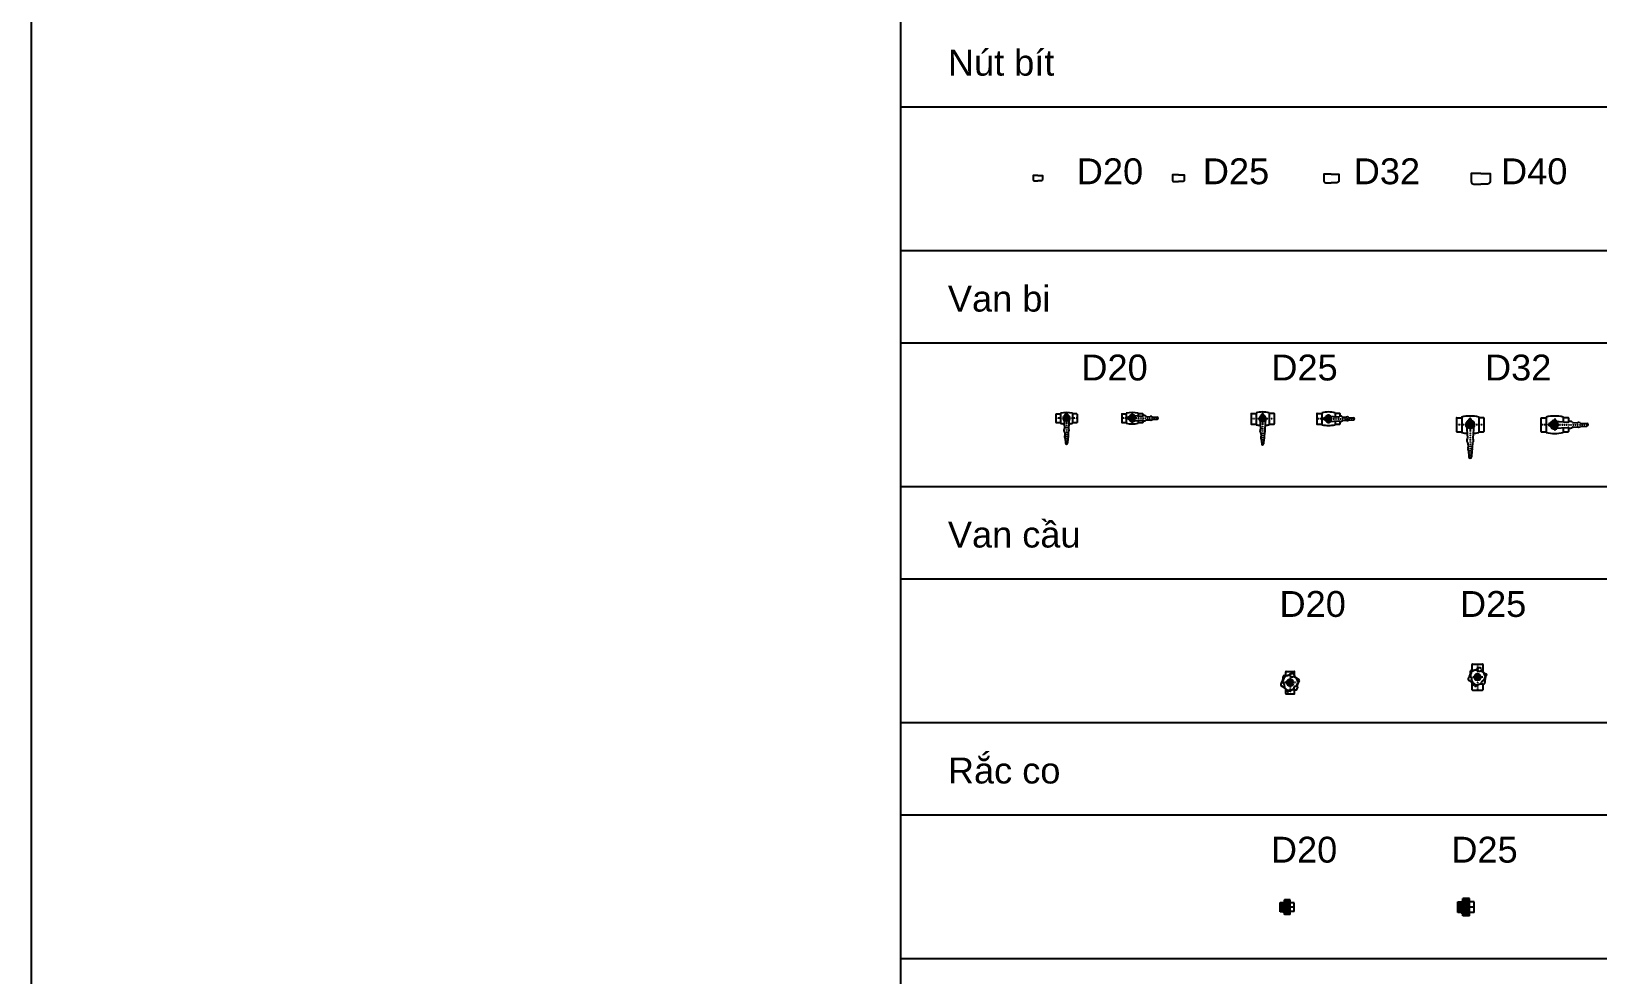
# Model space of a CAD drawing. Header units: millimetres. Extents: x 1218 to 72853, y -34712 to 16286.
# Drawn here: x 25825 to 30666, y 7460 to 10376 of the extents above; entities that cross this region are included whole.
import ezdxf

# ---------------------------------------------------------------- set-up
doc = ezdxf.new("R2010")
doc.units = ezdxf.units.MM
doc.set_wipeout_variables(frame=1)
doc.linetypes.add('CENTER2', pattern=[28.575, 19.05, -3.175, 3.175, -3.175])
doc.linetypes.add('L-0-117067$0$STRICHPUNKT2', pattern=[0.5, 0.25, -0.125, 0, -0.125])
doc.styles.get("Standard").update_dxf_attribs({"font": 'arial.ttf'})

# ---------------------------------------------------------------- blocks, each defined once
blk = doc.blocks.new('BIT-D20 PPR')
for points in [[(0, 16.7), (-14.5, 16.7), (-14.5, 3.9, 0.414214), (-10.6, 0), (0, 0)], [(0, 16.7), (14.5, 16.7), (14.5, 3.9, -0.414214), (10.6, 0), (0, 0)]]:
    blk.add_lwpolyline(points, format="xyb")
at = {"flags": 1}
blk.add_attdef('AMC', (0, 16.7), '', height=0.5, dxfattribs=at)
blk = doc.blocks.new('BIT-D25 PPR')
for points in [[(0, 20.8), (-18.1, 20.8), (-18.1, 4.9, 0.414214), (-13.2, 0), (0, 0)], [(0, 20.8), (18.1, 20.8), (18.1, 4.9, -0.414214), (13.2, 0), (0, 0)]]:
    blk.add_lwpolyline(points, format="xyb")
at = {"flags": 1}
blk.add_attdef('AMC', (0, 20.8), '', height=0.5, dxfattribs=at)
blk = doc.blocks.new('BIT-D32 PPR')
for points in [[(0, 26.7), (-23.2, 26.7), (-23.2, 6.3, 0.414214), (-16.9, 0), (0, 0)], [(0, 26.7), (23.2, 26.7), (23.2, 6.3, -0.414214), (16.9, 0), (0, 0)]]:
    blk.add_lwpolyline(points, format="xyb")
at = {"flags": 1}
blk.add_attdef('AMC', (0, 26.7), '', height=0.5, dxfattribs=at)
blk = doc.blocks.new('BIT-D40 PPR')
for points in [[(0, 33.3), (-29, 33.3), (-29, 7.9, 0.414214), (-21.1, 0), (0, 0)], [(0, 33.3), (29, 33.3), (29, 7.9, -0.414214), (21.1, 0), (0, 0)]]:
    blk.add_lwpolyline(points, format="xyb")
at = {"flags": 1}
blk.add_attdef('AMC', (0, 33.3), '', height=0.5, dxfattribs=at)
blk = doc.blocks.new('VANBIOFF-D20 PPR')
h = blk.add_hatch(color=1)
edge = h.paths.add_edge_path()
edge.add_arc((0, 0), 8.35, 0, 360)
for p, q in [((-32.5, 12.9), (-32.5, -12.9)), ((-32, 13.4), (-18.5, 13.4)), ((-18.5, 15.4), (-18.5, -15.4)), ((-8.5, 0), (-6.3, -31.9)), ((-5.4, 6.6), (-1.8, 14.1)), ((-3.8, 7.6), (-0.9, 13.7)), ((3.8, 7.6), (0.9, 13.7)), ((5.4, 6.6), (1.8, 14.1)), ((8.5, 0), (6.3, -31.9)), ((18.5, 15.4), (18.5, -15.4)), ((32, 13.4), (18.5, 13.4)), ((32.5, 12.9), (32.5, -12.9)), ((-32, -13.4), (-18.5, -13.4)), ((-5.4, -44.1), (-4.7, -54)), ((5.4, -44.1), (4.7, -54)), ((18.5, -13.4), (32, -13.4)), ((-4.1, -62.7), (-3, -77.5)), ((4.1, -62.7), (3, -77.5))]:
    blk.add_line(p, q)
at = {"color": 8, "linetype": 'L-0-117067$0$STRICHPUNKT2', "ltscale": 0.02}
for p, q in [((32.5, 0), (-32.5, 0)), ((0, 0), (0, 15.4)), ((0, 14.7), (0, -14.7)), ((0, 0), (0, -80.3))]:
    blk.add_line(p, q, dxfattribs=at)
for radius in [8.54, 8.35]:
    blk.add_circle((0, 0), radius)
for centre, radius, start, end in [((-32, 12.9), 0.5, 90, 180), ((0, -56), 73.7, 75.466, 104.534), ((0, 0), 10.4, 112.2654, 219.4641), ((0, 13.4), 2, 22.8508, 157.1492), ((0, 13.4), 1, 22.8508, 157.1492), ((0, 0), 10.4, 320.5359, 67.7346), ((32, 12.9), 0.5, 0, 90), ((-32, -12.9), 0.5, 180, 270), ((0, 56), 73.7, 255.466, 264.3204), ((-2.4, -37.8), 5.87, 140.4486, 227.7367), ((-9.2, -32.1), 3, 320.4486, 4.0927), ((-8.4, -44.3), 3, 4.0927, 47.7367), ((8.4, -44.3), 3, 132.2633, 175.9073), ((9.2, -32.1), 3, 175.9073, 219.5514), ((2.4, -37.8), 5.87, 312.2633, 39.5514), ((0, 56), 73.7, 275.6796, 284.534), ((32, -12.9), 0.5, 270, 0), ((-1.4, -58.2), 4.4, 148.0384, 220.1469), ((-7.7, -54.2), 3, 328.0384, 4.0927), ((-7, -62.9), 3, 4.0927, 40.1469), ((0, -77.3), 3, 183.8249, 356.1751), ((7, -62.9), 3, 139.8531, 175.9073), ((7.7, -54.2), 3, 175.9073, 211.9616), ((1.4, -58.2), 4.4, 319.8531, 31.9616)]:
    blk.add_arc(centre, radius, start, end)
at = {"flags": 1}
for p in [(-32.5, 0), (32.5, 0)]:
    blk.add_attdef('AMC', p, '', height=0.5, dxfattribs=at)
blk = doc.blocks.new('VANBION-D20 PPR')
h = blk.add_hatch(color=1)
edge = h.paths.add_edge_path()
edge.add_arc((0, 0), 8.35, 0, 360)
for p, q in [((-32.5, 12.9), (-32.5, -12.9)), ((-32, 13.4), (-18.5, 13.4)), ((-18.5, 15.4), (-18.5, -15.4)), ((-6.6, 5.4), (-14.1, 1.8)), ((-7.6, 3.8), (-13.7, 0.9)), ((0, 8.5), (31.9, 6.3)), ((18.5, 15.4), (18.5, 7.2)), ((32, 13.4), (18.5, 13.4)), ((32.5, 12.9), (32.5, 6.3)), ((44.1, 5.4), (54, 4.7)), ((62.7, 4.1), (77.5, 3)), ((-32, -13.4), (-18.5, -13.4)), ((-6.6, -5.4), (-14.1, -1.8)), ((-7.6, -3.8), (-13.7, -0.9)), ((0, -8.5), (31.9, -6.3)), ((18.5, -7.2), (18.5, -15.4)), ((18.5, -13.4), (32, -13.4)), ((32.5, -6.3), (32.5, -12.9)), ((44.1, -5.4), (54, -4.7)), ((62.7, -4.1), (77.5, -3))]:
    blk.add_line(p, q)
at = {"color": 8, "linetype": 'L-0-117067$0$STRICHPUNKT2', "ltscale": 0.02}
for p, q in [((32.5, 0), (-32.5, 0)), ((0, 0), (-15.4, 0)), ((0, 14.7), (0, -14.7)), ((0, 0), (80.3, 0))]:
    blk.add_line(p, q, dxfattribs=at)
for radius in [8.54, 8.35]:
    blk.add_circle((0, 0), radius)
for centre, radius, start, end in [((-32, 12.9), 0.5, 90, 180), ((0, -56), 73.7, 75.466, 104.534), ((-13.4, 0), 2, 112.8508, 247.1492), ((-13.4, 0), 1, 112.8508, 247.1492), ((0, 0), 10.4, 50.5359, 157.7346), ((32.1, 9.2), 3, 265.9073, 309.5514), ((32, 12.9), 0.5, 0, 90), ((37.8, 2.4), 5.87, 42.2633, 129.5514), ((44.3, 8.4), 3, 222.2633, 265.9073), ((54.2, 7.7), 3, 265.9073, 301.9616), ((58.2, 1.4), 4.4, 49.8531, 121.9616), ((62.9, 7), 3, 229.8531, 265.9073), ((77.3, 0), 3, 273.8249, 86.1751), ((-32, -12.9), 0.5, 180, 270), ((0, 56), 73.7, 255.466, 284.534), ((0, 0), 10.4, 202.2654, 309.4641), ((32.1, -9.2), 3, 50.4486, 94.0927), ((32, -12.9), 0.5, 270, 0), ((37.8, -2.4), 5.87, 230.4486, 317.7367), ((44.3, -8.4), 3, 94.0927, 137.7367), ((54.2, -7.7), 3, 58.0384, 94.0927), ((58.2, -1.4), 4.4, 238.0384, 310.1469), ((62.9, -7), 3, 94.0927, 130.1469)]:
    blk.add_arc(centre, radius, start, end)
at = {"flags": 1}
for p in [(-32.5, 0), (32.5, 0)]:
    blk.add_attdef('AMC', p, '', height=0.5, dxfattribs=at)
blk = doc.blocks.new('VANBIOFF-D25 PPR')
h = blk.add_hatch(color=1)
edge = h.paths.add_edge_path()
edge.add_arc((0, 0), 8.35, 0, 360)
for p, q in [((-35.5, 16.2), (-35.5, -16.2)), ((-35, 16.7), (-20.5, 16.7)), ((-20.5, 18.6), (-20.5, -18.6)), ((-8.5, 0), (-6.3, -31.9)), ((-5.4, 6.6), (-1.8, 14.1)), ((-3.8, 7.6), (-0.9, 13.7)), ((3.8, 7.6), (0.9, 13.7)), ((5.4, 6.6), (1.8, 14.1)), ((8.5, 0), (6.3, -31.9)), ((20.5, 18.6), (20.5, -18.6)), ((35, 16.7), (20.5, 16.7)), ((35.5, 16.2), (35.5, -16.2)), ((-35, -16.7), (-20.5, -16.7)), ((-5.4, -44.1), (-4.7, -54)), ((5.4, -44.1), (4.7, -54)), ((20.5, -16.7), (35, -16.7)), ((-4.1, -62.7), (-3, -77.5)), ((4.1, -62.7), (3, -77.5))]:
    blk.add_line(p, q)
at = {"color": 8, "linetype": 'L-0-117067$0$STRICHPUNKT2', "ltscale": 0.02}
for p, q in [((35.5, 0), (-35.5, 0)), ((0, 0), (0, 15.4)), ((0, 14.7), (0, -14.7)), ((0, 0), (0, -80.3))]:
    blk.add_line(p, q, dxfattribs=at)
for radius in [8.54, 8.35]:
    blk.add_circle((0, 0), radius)
for centre, radius, start, end in [((-35, 16.2), 0.5, 90, 180), ((0, -71), 91.9, 77.1068, 102.8932), ((0, 0), 10.4, 112.2654, 219.4641), ((0, 13.4), 2, 22.8508, 157.1492), ((0, 13.4), 1, 22.8508, 157.1492), ((0, 0), 10.4, 320.5359, 67.7346), ((35, 16.2), 0.5, 0, 90), ((-35, -16.2), 0.5, 180, 270), ((0, 71), 91.9, 257.1068, 265.5906), ((-2.4, -37.8), 5.87, 140.4486, 227.7367), ((-9.2, -32.1), 3, 320.4486, 4.0927), ((-8.4, -44.3), 3, 4.0927, 47.7367), ((8.4, -44.3), 3, 132.2633, 175.9073), ((9.2, -32.1), 3, 175.9073, 219.5514), ((2.4, -37.8), 5.87, 312.2633, 39.5514), ((0, 71), 91.9, 274.4094, 282.8932), ((35, -16.2), 0.5, 270, 0), ((-1.4, -58.2), 4.4, 148.0384, 220.1469), ((-7.7, -54.2), 3, 328.0384, 4.0927), ((-7, -62.9), 3, 4.0927, 40.1469), ((0, -77.3), 3, 183.8249, 356.1751), ((7, -62.9), 3, 139.8531, 175.9073), ((7.7, -54.2), 3, 175.9073, 211.9616), ((1.4, -58.2), 4.4, 319.8531, 31.9616)]:
    blk.add_arc(centre, radius, start, end)
at = {"flags": 1}
for p in [(-35.5, 0), (35.5, 0)]:
    blk.add_attdef('AMC', p, '', height=0.5, dxfattribs=at)
blk = doc.blocks.new('VANBION-D25 PPR')
h = blk.add_hatch(color=1)
edge = h.paths.add_edge_path()
edge.add_arc((0, 0), 8.35, 0, 360)
for p, q in [((-35.5, 16.2), (-35.5, -16.2)), ((-35, 16.7), (-20.5, 16.7)), ((-20.5, 18.6), (-20.5, -18.6)), ((-6.6, 5.4), (-14.1, 1.8)), ((-7.6, 3.8), (-13.7, 0.9)), ((0, 8.5), (31.9, 6.3)), ((20.5, 18.6), (20.5, 7.1)), ((35, 16.7), (20.5, 16.7)), ((35.5, 16.2), (35.5, 7.8)), ((44.1, 5.4), (54, 4.7)), ((62.7, 4.1), (77.5, 3)), ((-35, -16.7), (-20.5, -16.7)), ((-6.6, -5.4), (-14.1, -1.8)), ((-7.6, -3.8), (-13.7, -0.9)), ((0, -8.5), (31.9, -6.3)), ((20.5, -7.1), (20.5, -18.6)), ((20.5, -16.7), (35, -16.7)), ((35.5, -7.8), (35.5, -16.2)), ((44.1, -5.4), (54, -4.7)), ((62.7, -4.1), (77.5, -3))]:
    blk.add_line(p, q)
at = {"color": 8, "linetype": 'L-0-117067$0$STRICHPUNKT2', "ltscale": 0.02}
for p, q in [((35.5, 0), (-35.5, 0)), ((0, 0), (-15.4, 0)), ((0, 14.7), (0, -14.7)), ((0, 0), (80.3, 0))]:
    blk.add_line(p, q, dxfattribs=at)
for radius in [8.54, 8.35]:
    blk.add_circle((0, 0), radius)
for centre, radius, start, end in [((-35, 16.2), 0.5, 90, 180), ((0, -71), 91.9, 77.1068, 102.8932), ((-13.4, 0), 2, 112.8508, 247.1492), ((-13.4, 0), 1, 112.8508, 247.1492), ((0, 0), 10.4, 50.5359, 157.7346), ((32.1, 9.2), 3, 265.9073, 309.5514), ((37.8, 2.4), 5.87, 42.2633, 129.5514), ((35, 16.2), 0.5, 0, 90), ((44.3, 8.4), 3, 222.2633, 265.9073), ((54.2, 7.7), 3, 265.9073, 301.9616), ((58.2, 1.4), 4.4, 49.8531, 121.9616), ((62.9, 7), 3, 229.8531, 265.9073), ((77.3, 0), 3, 273.8249, 86.1751), ((-35, -16.2), 0.5, 180, 270), ((0, 71), 91.9, 257.1068, 282.8932), ((0, 0), 10.4, 202.2654, 309.4641), ((32.1, -9.2), 3, 50.4486, 94.0927), ((37.8, -2.4), 5.87, 230.4486, 317.7367), ((35, -16.2), 0.5, 270, 0), ((44.3, -8.4), 3, 94.0927, 137.7367), ((54.2, -7.7), 3, 58.0384, 94.0927), ((58.2, -1.4), 4.4, 238.0384, 310.1469), ((62.9, -7), 3, 94.0927, 130.1469)]:
    blk.add_arc(centre, radius, start, end)
at = {"flags": 1}
for p in [(-35.5, 0), (35.5, 0)]:
    blk.add_attdef('AMC', p, '', height=0.5, dxfattribs=at)
blk = doc.blocks.new('VANBIOFF-D32 PPR')
h = blk.add_hatch(color=1)
edge = h.paths.add_edge_path()
edge.add_arc((0, 0), 10.7, 0, 360)
for p, q in [((-42.5, 20.5), (-42.5, -20.5)), ((-41.5, 21.5), (-26.3, 21.5)), ((-26.3, 23.9), (-26.3, -23.9)), ((-11, 0), (-8, -41)), ((-6.9, 8.5), (-2.4, 18.2)), ((-4.9, 9.8), (-1.2, 17.7)), ((4.9, 9.8), (1.2, 17.7)), ((6.9, 8.5), (2.4, 18.2)), ((11, 0), (8, -41)), ((26.3, 23.9), (26.3, -23.9)), ((41.5, 21.5), (26.3, 21.5)), ((42.5, 20.5), (42.5, -20.5)), ((-41.5, -21.5), (-26.3, -21.5)), ((26.3, -21.5), (41.5, -21.5)), ((-6.9, -56.7), (-6, -69.4)), ((-5.2, -80.6), (-3.8, -99.6)), ((5.2, -80.6), (3.8, -99.6)), ((6.9, -56.7), (6, -69.4))]:
    blk.add_line(p, q)
at = {"color": 8, "linetype": 'L-0-117067$0$STRICHPUNKT2', "ltscale": 0.02}
for p, q in [((42.5, 0), (-42.5, 0)), ((0, 0), (0, 19.7)), ((0, 18.9), (0, -18.9)), ((0, 0), (0, -103.2))]:
    blk.add_line(p, q, dxfattribs=at)
for radius in [11, 10.7]:
    blk.add_circle((0, 0), radius)
for centre, radius, start, end in [((-41.5, 20.5), 1, 90, 180), ((0, -91.1), 118, 77.1068, 102.8932), ((0, 0), 13.4, 112.2654, 219.4641), ((0, 17.2), 2.57, 22.8508, 157.1492), ((0, 17.2), 1.28, 22.8508, 157.1492), ((0, 0), 13.4, 320.5359, 67.7346), ((41.5, 20.5), 1, 0, 90), ((-41.5, -20.5), 1, 180, 270), ((0, 91.1), 118, 257.1068, 265.5906), ((-3.1, -48.5), 7.54, 140.4486, 227.7367), ((-11.9, -41.3), 3.85, 320.4486, 4.0927), ((11.9, -41.3), 3.85, 175.9073, 219.5514), ((3.1, -48.5), 7.54, 312.2633, 39.5514), ((0, 91.1), 118, 274.4094, 282.8932), ((41.5, -20.5), 1, 270, 0), ((-10.8, -56.9), 3.85, 4.0927, 47.7367), ((-1.8, -74.7), 5.65, 148.0384, 220.1469), ((-9.8, -69.7), 3.85, 328.0384, 4.0927), ((-9, -80.8), 3.85, 4.0927, 40.1469), ((9, -80.8), 3.85, 139.8531, 175.9073), ((9.8, -69.7), 3.85, 175.9073, 211.9616), ((1.8, -74.7), 5.65, 319.8531, 31.9616), ((10.8, -56.9), 3.85, 132.2633, 175.9073), ((0, -99.3), 3.85, 183.8249, 356.1751)]:
    blk.add_arc(centre, radius, start, end)
at = {"flags": 1}
for p in [(-42.5, 0), (42.5, 0)]:
    blk.add_attdef('AMC', p, '', height=0.5, dxfattribs=at)
blk = doc.blocks.new('VANBION-D32 PPR')
h = blk.add_hatch(color=1)
edge = h.paths.add_edge_path()
edge.add_arc((0, 0), 10.7, 0, 360)
for p, q in [((-42.5, 20.5), (-42.5, -20.5)), ((-41.5, 21.5), (-26.3, 21.5)), ((-26.3, 23.9), (-26.3, -23.9)), ((-8.5, 6.9), (-18.2, 2.4)), ((-9.8, 4.9), (-17.7, 1.2)), ((0, 11), (41, 8)), ((26.3, 23.9), (26.3, 9.1)), ((41.5, 21.5), (26.3, 21.5)), ((42.5, 20.5), (42.5, 8.2)), ((56.7, 6.9), (69.4, 6)), ((80.6, 5.2), (99.6, 3.8)), ((-41.5, -21.5), (-26.3, -21.5)), ((-8.5, -6.9), (-18.2, -2.4)), ((-9.8, -4.9), (-17.7, -1.2)), ((0, -11), (41, -8)), ((26.3, -9.1), (26.3, -23.9)), ((26.3, -21.5), (41.5, -21.5)), ((42.5, -8.2), (42.5, -20.5)), ((56.7, -6.9), (69.4, -6)), ((80.6, -5.2), (99.6, -3.8))]:
    blk.add_line(p, q)
at = {"color": 8, "linetype": 'L-0-117067$0$STRICHPUNKT2', "ltscale": 0.02}
for p, q in [((42.5, 0), (-42.5, 0)), ((0, 0), (-19.7, 0)), ((0, 18.9), (0, -18.9)), ((0, 0), (103.2, 0))]:
    blk.add_line(p, q, dxfattribs=at)
for radius in [11, 10.7]:
    blk.add_circle((0, 0), radius)
for centre, radius, start, end in [((-41.5, 20.5), 1, 90, 180), ((0, -91.1), 118, 77.1068, 102.8932), ((-17.2, 0), 2.57, 112.8508, 247.1492), ((-17.2, 0), 1.28, 112.8508, 247.1492), ((0, 0), 13.4, 50.5359, 157.7346), ((41.3, 11.9), 3.85, 265.9073, 309.5514), ((41.5, 20.5), 1, 0, 90), ((48.5, 3.1), 7.54, 42.2633, 129.5514), ((56.9, 10.8), 3.85, 222.2633, 265.9073), ((69.7, 9.8), 3.85, 265.9073, 301.9616), ((74.7, 1.8), 5.65, 49.8531, 121.9616), ((80.8, 9), 3.85, 229.8531, 265.9073), ((99.3, 0), 3.85, 273.8249, 86.1751), ((-41.5, -20.5), 1, 180, 270), ((0, 91.1), 118, 257.1068, 282.8932), ((0, 0), 13.4, 202.2654, 309.4641), ((41.3, -11.9), 3.85, 50.4486, 94.0927), ((41.5, -20.5), 1, 270, 0), ((48.5, -3.1), 7.54, 230.4486, 317.7367), ((56.9, -10.8), 3.85, 94.0927, 137.7367), ((69.7, -9.8), 3.85, 58.0384, 94.0927), ((74.7, -1.8), 5.65, 238.0384, 310.1469), ((80.8, -9), 3.85, 94.0927, 130.1469)]:
    blk.add_arc(centre, radius, start, end)
at = {"flags": 1}
for p in [(-42.5, 0), (42.5, 0)]:
    blk.add_attdef('AMC', p, '', height=0.5, dxfattribs=at)
blk = doc.blocks.new('VANCAU-D20 PPR')
h = blk.add_hatch(color=1)
edge = h.paths.add_edge_path()
edge.add_arc((0, 0), 10.5, 0, 360)
for p, q in [((-34.5, 12.4), (-34.5, -12.4)), ((-33.5, 13.4), (-20.4, 13.4)), ((21.6, 13.4), (33.5, 13.4)), ((34.5, 12.4), (34.5, -12.4)), ((-33.5, -13.4), (-22.2, -13.4)), ((21.1, -13.4), (33.5, -13.4))]:
    blk.add_line(p, q)
at = {"color": 8, "linetype": 'L-0-117067$0$STRICHPUNKT2', "ltscale": 0.02}
for p, q in [((34.5, 0), (-34.5, 0)), ((0, -17.5), (0, 17.5))]:
    blk.add_line(p, q, dxfattribs=at)
blk.add_circle((0, 0), 10.5)
for centre, radius, start, end in [((-33.5, 12.4), 1, 90, 180), ((-25.7, 6.9), 2.9, 113.6778, 218.7746), ((-50.8, -12.3), 28.7, 352.5873, 37.1296), ((-38.9, 37), 30, 293.6778, 337.0641), ((-6.2, 1.5), 17.3, 99.677, 228.6657), ((-6.2, 23.2), 5.5, 49.3889, 157.0641), ((-6.2, 23.2), 5.5, 237.9323, 337.0641), ((14.8, 50.2), 28.7, 232.5873, 277.1296), ((4.4, 4.7), 17.3, 339.677, 108.6657), ((18.8, 18.8), 2.9, 353.6778, 98.7746), ((51.5, 15.2), 30, 173.6778, 217.0641), ((33.5, 12.4), 1, 0, 90), ((-33.5, -12.4), 1, 180, 270), ((-17, -17), 5.5, 169.3889, 277.0641), ((-17, -17), 5.5, 357.9323, 97.0641), ((-12.6, -52.2), 30, 53.6778, 97.0641), ((1.8, -6.1), 17.3, 219.677, 348.6657), ((6.9, -25.7), 2.9, 233.6778, 338.7746), ((36, -37.9), 28.7, 112.5873, 157.1296), ((23.2, -6.2), 5.5, 117.9323, 217.0641), ((23.2, -6.2), 5.5, 289.3889, 37.0641), ((33.5, -12.4), 1, 270, 0)]:
    blk.add_arc(centre, radius, start, end)
at = {"flags": 1}
for p in [(-34.5, 0), (34.5, 0)]:
    blk.add_attdef('AMC', p, '', height=0.5, dxfattribs=at)
blk = doc.blocks.new('VANCAU-D25 PPR')
h = blk.add_hatch(color=1)
edge = h.paths.add_edge_path()
edge.add_arc((0, 0), 10.5, 0, 360)
for p, q in [((-40, 15.7), (-40, -15.7)), ((-39, 16.7), (-16.8, 16.7)), ((21.5, 16.7), (39, 16.7)), ((40, 15.7), (40, -15.7)), ((-22.5, -16.7), (-39, -16.7)), ((39, -16.7), (16.7, -16.7))]:
    blk.add_line(p, q)
at = {"color": 8, "linetype": 'L-0-117067$0$STRICHPUNKT2', "ltscale": 0.02}
for p, q in [((40, 0), (-40, 0)), ((0, -17.5), (0, 17.5))]:
    blk.add_line(p, q, dxfattribs=at)
blk.add_circle((0, 0), 10.5)
for centre, radius, start, end in [((-39, 15.7), 1, 90, 180), ((-25.7, 6.9), 2.9, 113.6778, 218.7746), ((-50.8, -12.3), 28.7, 352.5873, 37.1296), ((-38.9, 37), 30, 293.6778, 337.0641), ((-6.2, 1.5), 17.3, 99.677, 228.6657), ((-6.2, 23.2), 5.5, 49.3889, 157.0641), ((-6.2, 23.2), 5.5, 237.9323, 337.0641), ((14.8, 50.2), 28.7, 232.5873, 277.1296), ((4.4, 4.7), 17.3, 339.677, 108.6657), ((18.8, 18.8), 2.9, 353.6778, 98.7746), ((51.5, 15.2), 30, 173.6778, 217.0641), ((39, 15.7), 1, 0, 90), ((-39, -15.7), 1, 180, 270), ((-17, -17), 5.5, 169.3889, 277.0641), ((-17, -17), 5.5, 357.9323, 97.0641), ((-12.6, -52.2), 30, 53.6778, 97.0641), ((1.8, -6.1), 17.3, 219.677, 348.6657), ((6.9, -25.7), 2.9, 233.6778, 338.7746), ((36, -37.9), 28.7, 112.5873, 157.1296), ((23.2, -6.2), 5.5, 117.9323, 217.0641), ((23.2, -6.2), 5.5, 289.3889, 37.0641), ((39, -15.7), 1, 270, 0)]:
    blk.add_arc(centre, radius, start, end)
at = {"flags": 1}
for p in [(-40, 0), (40, 0)]:
    blk.add_attdef('AMC', p, '', height=0.5, dxfattribs=at)
blk = doc.blocks.new('RACCO-D20 PPR')
at = {"color": 8}
blk.add_wipeout([(21.1, -13.7), (8.6, -13.7), (8.6, -23), (-8.8, -23), (-8.8, -17.6), (-9.4, -18.2), (-10, -17.5), (-10, -14.5), (-21.4, -14.5), (-21.4, 14.1), (-10, 14.1), (-10, 15.9), (-9.4, 16.5), (-8.8, 16), (-8.8, 22.5), (8.6, 22.5), (8.6, 13.3), (21.1, 13.3)], dxfattribs=at)
for p, q in [((-21.4, 14.1), (-10, 14.1)), ((-21.4, -14.5), (-21.4, 14.1)), ((-10, 15.9), (-9.4, 16.5)), ((-10, 15.9), (-10, 14.1)), ((-8.8, 16), (-9.4, 16.5)), ((-8.8, -23), (-8.8, 22.5)), ((8.6, 22.5), (-8.8, 22.5)), ((-8.8, 22.5), (-8.8, 22.5)), ((8.6, -23), (8.6, 22.5)), ((21.1, 13.3), (8.6, 13.3)), ((21.1, -13.7), (21.1, 13.3)), ((-10, -14.5), (-21.4, -14.5)), ((-10, -17.5), (-10, -14.5)), ((-10, -17.5), (-9.4, -18.2)), ((-8.8, -17.6), (-9.4, -18.2)), ((8.6, -23), (-8.8, -23)), ((21.1, -13.7), (8.6, -13.7))]:
    blk.add_line(p, q)
for p, q in [((-20.1, 12.3), (-11.2, 12.3)), ((-20.1, 11.2), (-11.2, 11.2)), ((-20, 8.5), (-11.3, 8.5)), ((-20, 7.4), (-11.3, 7.4)), ((-20, 4.6), (-11.3, 4.6)), ((-20, 3.4), (-11.3, 3.4)), ((-20, 0.4), (-11.3, 0.4)), ((-20, 0.4), (-11.3, 0.4)), ((-20, 0.4), (-11.3, 0.4)), ((-10, 15.9), (-8.8, -0.2)), ((-10, -14.5), (-10, 14.1)), ((-9.4, 16.5), (-8.8, 9)), ((-7.9, 21.7), (7.5, 21.7)), ((-7.9, 20.9), (7.5, 20.9)), ((-7.8, 19.1), (7.4, 19.1)), ((-7.8, 18.2), (7.4, 18.2)), ((-7.7, 15.9), (7.4, 15.9)), ((-7.7, 14.9), (7.4, 14.9)), ((-7.7, 12.3), (7.4, 12.3)), ((-7.7, 11.2), (7.4, 11.2)), ((-7.7, 8.5), (7.3, 8.5)), ((-7.7, 7.4), (7.3, 7.4)), ((-7.7, 4.6), (7.3, 4.6)), ((-7.7, 3.4), (7.3, 3.4)), ((-7.6, 0.4), (7.3, 0.4)), ((-7.6, 0.4), (7.3, 0.4)), ((-7.6, 0.4), (7.3, 0.4)), ((-20.1, -11.6), (-11.2, -11.6)), ((-20.1, -12.7), (-11.2, -12.7)), ((-20, -0.8), (-11.3, -0.8)), ((-20, -0.8), (-11.3, -0.8)), ((-20, -0.8), (-11.3, -0.8)), ((-20, -3.8), (-11.3, -3.8)), ((-20, -5), (-11.3, -5)), ((-20, -7.8), (-11.3, -7.8)), ((-20, -8.9), (-11.3, -8.9)), ((-7.9, -21.3), (7.5, -21.3)), ((-7.9, -22.1), (7.5, -22.1)), ((-7.8, -18.6), (7.4, -18.6)), ((-7.8, -19.5), (7.4, -19.5)), ((-7.7, -3.8), (7.3, -3.8)), ((-7.7, -5), (7.3, -5)), ((-7.7, -7.8), (7.3, -7.8)), ((-7.7, -8.9), (7.3, -8.9)), ((-7.7, -11.6), (7.4, -11.6)), ((-7.7, -12.7), (7.4, -12.7)), ((-7.7, -15.3), (7.4, -15.3)), ((-7.7, -16.3), (7.4, -16.3)), ((-7.6, -0.8), (7.3, -0.8)), ((-7.6, -0.8), (7.3, -0.8)), ((-7.6, -0.8), (7.3, -0.8))]:
    blk.add_line(p, q, dxfattribs=at)
at = {"linetype": 'CENTER2'}
for p, q in [((-20, 0.4), (-11.3, 0.4)), ((-7.6, 0.4), (7.3, 0.4)), ((21.1, -0.2), (-21.4, -0.2)), ((-20, -0.8), (-11.3, -0.8)), ((-7.6, -0.8), (7.3, -0.8))]:
    blk.add_line(p, q, dxfattribs=at)
at = {"color": 8}
for centre, radius, start, end in [((-20.1, 11.7), 0.541, 90, 270), ((-20, 8), 0.58, 90, 270), ((-20, 4), 0.58, 90, 270), ((-20, -0.2), 0.618, 90, 270), ((-20, -0.2), 0.618, 90, 270), ((-11.3, 8), 0.58, 270, 90), ((-11.3, 4), 0.58, 270, 90), ((-11.3, -0.2), 0.618, 270, 90), ((-11.3, -0.2), 0.618, 270, 90), ((-11.3, -0.2), 0.618, 270, 90), ((-11.3, -0.2), 0.618, 270, 90), ((-11.3, -0.2), 0.618, 270, 90), ((-11.3, -0.2), 0.618, 270, 90), ((-11.2, 11.7), 0.541, 270, 90), ((-7.9, 21.3), 0.386, 90, 270), ((-7.8, 18.6), 0.464, 90, 270), ((-7.7, 15.4), 0.502, 90, 270), ((-7.7, 11.7), 0.541, 90, 270), ((-7.7, 8), 0.58, 90, 270), ((-7.7, 4), 0.58, 90, 270), ((-7.6, -0.2), 0.618, 90, 270), ((-7.6, -0.2), 0.618, 90, 270), ((7.3, 8), 0.58, 270, 90), ((7.3, 4), 0.58, 270, 90), ((7.3, -0.2), 0.618, 270, 90), ((7.3, -0.2), 0.618, 270, 90), ((7.3, -0.2), 0.618, 270, 90), ((7.3, -0.2), 0.618, 270, 90), ((7.3, -0.2), 0.618, 270, 90), ((7.3, -0.2), 0.618, 270, 90), ((7.4, 18.6), 0.464, 270, 90), ((7.4, 15.4), 0.502, 270, 90), ((7.4, 11.7), 0.541, 270, 90), ((7.5, 21.3), 0.386, 270, 90), ((-20, -4.4), 0.58, 90, 270), ((-20, -8.4), 0.58, 90, 270), ((-20.1, -12.1), 0.541, 90, 270), ((-11.3, -4.4), 0.58, 270, 90), ((-11.3, -8.4), 0.58, 270, 90), ((-11.2, -12.1), 0.541, 270, 90), ((-7.7, -4.4), 0.58, 90, 270), ((-7.7, -8.4), 0.58, 90, 270), ((-7.7, -12.1), 0.541, 90, 270), ((-7.7, -15.8), 0.502, 90, 270), ((-7.8, -19), 0.464, 90, 270), ((-7.9, -21.7), 0.386, 90, 270), ((7.3, -4.4), 0.58, 270, 90), ((7.3, -8.4), 0.58, 270, 90), ((7.4, -12.1), 0.541, 270, 90), ((7.4, -15.8), 0.502, 270, 90), ((7.4, -19), 0.464, 270, 90), ((7.5, -21.7), 0.386, 270, 90)]:
    blk.add_arc(centre, radius, start, end, dxfattribs=at)
at = {"linetype": 'CENTER2'}
for centre in [(-20, -0.2), (-20, -0.2), (-7.6, -0.2), (-7.6, -0.2)]:
    blk.add_arc(centre, 0.618, 90, 270, dxfattribs=at)
at = {"color": 8, "width": 0.7}
blk.add_text('Ø20(DN15)', height=1.88, dxfattribs=at).set_placement((10.1, -1))
at = {"flags": 1}
for p in [(-21.4, -0.2), (21.1, -0.2)]:
    blk.add_attdef('AMC', p, '', height=0.5, dxfattribs=at)
blk = doc.blocks.new('RACCO-D25 PPR')
at = {"color": 8}
blk.add_wipeout([(25.2, -16), (10.3, -16), (10.3, -27), (-10.3, -27), (-10.3, -20.6), (-11, -21.3), (-11.8, -20.5), (-11.8, -16.9), (-25.2, -16.9), (-25.2, 16.9), (-11.8, 16.9), (-11.8, 19.1), (-11, 19.8), (-10.3, 19.2), (-10.3, 27), (10.3, 27), (10.3, 16), (25.2, 16)], dxfattribs=at)
for p, q in [((-25.2, 16.9), (-11.8, 16.9)), ((-25.2, -16.9), (-25.2, 16.9)), ((-11.8, 19.1), (-11, 19.8)), ((-11.8, 19.1), (-11.8, 16.9)), ((-10.3, 19.2), (-11, 19.8)), ((-10.3, -27), (-10.3, 27)), ((10.3, 27), (-10.3, 27)), ((-10.3, 27), (-10.3, 27)), ((10.3, -27), (10.3, 27)), ((25.2, 16), (10.3, 16)), ((25.2, -16), (25.2, 16)), ((-11.8, -16.9), (-25.2, -16.9)), ((-11.8, -20.5), (-11.8, -16.9)), ((-11.8, -20.5), (-11, -21.3)), ((-10.3, -20.6), (-11, -21.3)), ((10.3, -27), (-10.3, -27)), ((25.2, -16), (10.3, -16))]:
    blk.add_line(p, q)
at = {"linetype": 'CENTER2'}
for p, q in [((25.2, 0), (-25.2, 0)), ((-23.6, 0.7), (-13.2, 0.7)), ((-8.9, 0.7), (8.8, 0.7)), ((-23.6, -0.7), (-13.2, -0.7)), ((-8.9, -0.7), (8.8, -0.7))]:
    blk.add_line(p, q, dxfattribs=at)
at = {"color": 8}
for p, q in [((-23.7, 14.8), (-13.2, 14.8)), ((-23.7, 13.5), (-13.2, 13.5)), ((-23.6, 10.4), (-13.2, 10.4)), ((-23.6, 9), (-13.2, 9)), ((-23.6, 5.7), (-13.2, 5.7)), ((-23.6, 4.3), (-13.2, 4.3)), ((-23.6, 0.7), (-13.2, 0.7)), ((-23.6, 0.7), (-13.2, 0.7)), ((-23.6, 0.7), (-13.2, 0.7)), ((-11.8, 19.1), (-10.3, 0)), ((-11.8, -16.9), (-11.8, 16.9)), ((-11, 19.8), (-10.3, 10.9)), ((-9.2, 25.9), (9.1, 25.9)), ((-9.2, 25), (9.1, 25)), ((-9.1, 22.9), (9, 22.9)), ((-9.1, 21.8), (9, 21.8)), ((-9, 19.1), (8.9, 19.1)), ((-9, 17.9), (8.9, 17.9)), ((-9, 14.8), (8.9, 14.8)), ((-9, 13.5), (8.9, 13.5)), ((-8.9, 10.4), (8.8, 10.4)), ((-8.9, 9), (8.8, 9)), ((-8.9, 5.7), (8.8, 5.7)), ((-8.9, 4.3), (8.8, 4.3)), ((-8.9, 0.7), (8.8, 0.7)), ((-8.9, 0.7), (8.8, 0.7)), ((-8.9, 0.7), (8.8, 0.7)), ((-23.7, -13.5), (-13.2, -13.5)), ((-23.7, -14.8), (-13.2, -14.8)), ((-23.6, -0.7), (-13.2, -0.7)), ((-23.6, -0.7), (-13.2, -0.7)), ((-23.6, -0.7), (-13.2, -0.7)), ((-23.6, -4.3), (-13.2, -4.3)), ((-23.6, -5.7), (-13.2, -5.7)), ((-23.6, -9), (-13.2, -9)), ((-23.6, -10.4), (-13.2, -10.4)), ((-9.2, -25), (9.1, -25)), ((-9.2, -25.9), (9.1, -25.9)), ((-9.1, -21.8), (9, -21.8)), ((-9.1, -22.9), (9, -22.9)), ((-9, -13.5), (8.9, -13.5)), ((-9, -14.8), (8.9, -14.8)), ((-9, -17.9), (8.9, -17.9)), ((-9, -19.1), (8.9, -19.1)), ((-8.9, -0.7), (8.8, -0.7)), ((-8.9, -0.7), (8.8, -0.7)), ((-8.9, -0.7), (8.8, -0.7)), ((-8.9, -4.3), (8.8, -4.3)), ((-8.9, -5.7), (8.8, -5.7)), ((-8.9, -9), (8.8, -9)), ((-8.9, -10.4), (8.8, -10.4))]:
    blk.add_line(p, q, dxfattribs=at)
for centre, radius, start, end in [((-23.7, 14.1), 0.641, 90, 270), ((-23.6, 9.7), 0.687, 90, 270), ((-23.6, 5), 0.687, 90, 270), ((-23.6, 0), 0.733, 90, 270), ((-23.6, 0), 0.733, 90, 270), ((-13.2, 14.1), 0.641, 270, 90), ((-13.2, 9.7), 0.687, 270, 90), ((-13.2, 5), 0.687, 270, 90), ((-13.2, 0), 0.733, 270, 90), ((-13.2, 0), 0.733, 270, 90), ((-13.2, 0), 0.733, 270, 90), ((-13.2, 0), 0.733, 270, 90), ((-13.2, 0), 0.733, 270, 90), ((-13.2, 0), 0.733, 270, 90), ((-9.2, 25.5), 0.458, 90, 270), ((-9.1, 22.3), 0.55, 90, 270), ((-9, 18.5), 0.595, 90, 270), ((-9, 14.1), 0.641, 90, 270), ((-8.9, 9.7), 0.687, 90, 270), ((-8.9, 5), 0.687, 90, 270), ((-8.9, 0), 0.733, 90, 270), ((-8.9, 0), 0.733, 90, 270), ((8.8, 9.7), 0.687, 270, 90), ((8.8, 5), 0.687, 270, 90), ((8.8, 0), 0.733, 270, 90), ((8.8, 0), 0.733, 270, 90), ((8.8, 0), 0.733, 270, 90), ((8.8, 0), 0.733, 270, 90), ((8.8, 0), 0.733, 270, 90), ((8.8, 0), 0.733, 270, 90), ((8.9, 18.5), 0.595, 270, 90), ((8.9, 14.1), 0.641, 270, 90), ((9, 22.3), 0.55, 270, 90), ((9.1, 25.5), 0.458, 270, 90), ((-23.6, -5), 0.687, 90, 270), ((-23.6, -9.7), 0.687, 90, 270), ((-23.7, -14.1), 0.641, 90, 270), ((-13.2, -5), 0.687, 270, 90), ((-13.2, -9.7), 0.687, 270, 90), ((-13.2, -14.1), 0.641, 270, 90), ((-8.9, -5), 0.687, 90, 270), ((-8.9, -9.7), 0.687, 90, 270), ((-9, -14.1), 0.641, 90, 270), ((-9, -18.5), 0.595, 90, 270), ((-9.1, -22.3), 0.55, 90, 270), ((-9.2, -25.5), 0.458, 90, 270), ((8.8, -5), 0.687, 270, 90), ((8.8, -9.7), 0.687, 270, 90), ((8.9, -14.1), 0.641, 270, 90), ((8.9, -18.5), 0.595, 270, 90), ((9, -22.3), 0.55, 270, 90), ((9.1, -25.5), 0.458, 270, 90)]:
    blk.add_arc(centre, radius, start, end, dxfattribs=at)
at = {"linetype": 'CENTER2'}
for centre in [(-23.6, 0), (-23.6, 0), (-8.9, 0), (-8.9, 0)]:
    blk.add_arc(centre, 0.733, 90, 270, dxfattribs=at)
at = {"color": 8, "width": 0.7}
blk.add_text('Ø25(DN20)', height=2.23, dxfattribs=at).set_placement((12.2, -0.9))
at = {"flags": 1}
for p in [(-25.2, 0), (25.2, 0)]:
    blk.add_attdef('AMC', p, '', height=0.5, dxfattribs=at)

msp = doc.modelspace()

# ---------------------------------------------------------------- linework, layer by layer
for p, q in [((28512.3, 4681), (28512.3, 15109.4)), ((28512.3, 10142.7), (33567.5, 10142.7)), ((28512.3, 9698.2), (33567.5, 9698.2)), ((28512.3, 9413.4), (33567.5, 9413.4)), ((28512.3, 8968.9), (33567.5, 8968.9)), ((28512.3, 8684), (33567.5, 8684)), ((28512.3, 8239.5), (33567.5, 8239.5)), ((28512.3, 7954.7), (33567.5, 7954.7)), ((28512.3, 7510.2), (33567.5, 7510.2))]:
    msp.add_line(p, q)
msp.add_lwpolyline([(25825.3, 16285.6), (36455.4, 16285.6), (36455.4, -2725.9), (25825.3, -2725.9)], close=True)

# ---------------------------------------------------------------- block references
for name, p in [('BIT-D20 PPR', (28935.2, 9914.2)), ('BIT-D25 PPR', (29369.8, 9911.6)), ('BIT-D32 PPR', (29842.5, 9908)), ('BIT-D40 PPR', (30304, 9903.9)), ('VANBIOFF-D20 PPR', (29024.1, 9180.3)), ('VANBION-D20 PPR', (29227.3, 9180.3)), ('VANBIOFF-D25 PPR', (29630.3, 9178.6)), ('VANBION-D25 PPR', (29833.5, 9178.6)), ('VANBIOFF-D32 PPR', (30271.6, 9160)), ('VANBION-D32 PPR', (30532.7, 9160))]:
    msp.add_blockref(name, p)
at = {"rotation": 90}
for name, p in [('VANCAU-D20 PPR', (29715.1, 8363)), ('VANCAU-D25 PPR', (30294.3, 8380.1))]:
    msp.add_blockref(name, p, dxfattribs=at)

# ---------------------------------------------------------------- texts
at = {"color": 1, "ltscale": 500}
for s, p in [('Nút bít', (28657.6, 10239.2)), ('Van bi', (28657.6, 9509.9)), ('Van cầu', (28657.6, 8780.6)), ('Rắc co', (28657.6, 8051.2))]:
    msp.add_text(s, height=80, rotation=360, dxfattribs=at).set_placement(p)
at = {"color": 2, "ltscale": 500}
for s, p in [('D20', (29056, 9903.5)), ('D25', (29445.5, 9903.5)), ('D32', (29911.8, 9903.5)), ('D40', (30367, 9903.5)), ('D20', (29070.1, 9296.9)), ('D25', (29657.2, 9296.9)), ('D32', (30317.4, 9296.9)), ('D20', (29682.4, 8566.1)), ('D25', (30240, 8566.1)), ('D20', (29655.8, 7806.6)), ('D25', (30213.4, 7806.6))]:
    msp.add_text(s, height=80, rotation=360, dxfattribs=at).set_placement(p)

# ---------------------------------------------------------------- next in the draw order: block references
for name, p in [('RACCO-D20 PPR', (29706.2, 7669.1)), ('RACCO-D25 PPR', (30259, 7668.9))]:
    msp.add_blockref(name, p)

doc.saveas('drawing.dxf')
